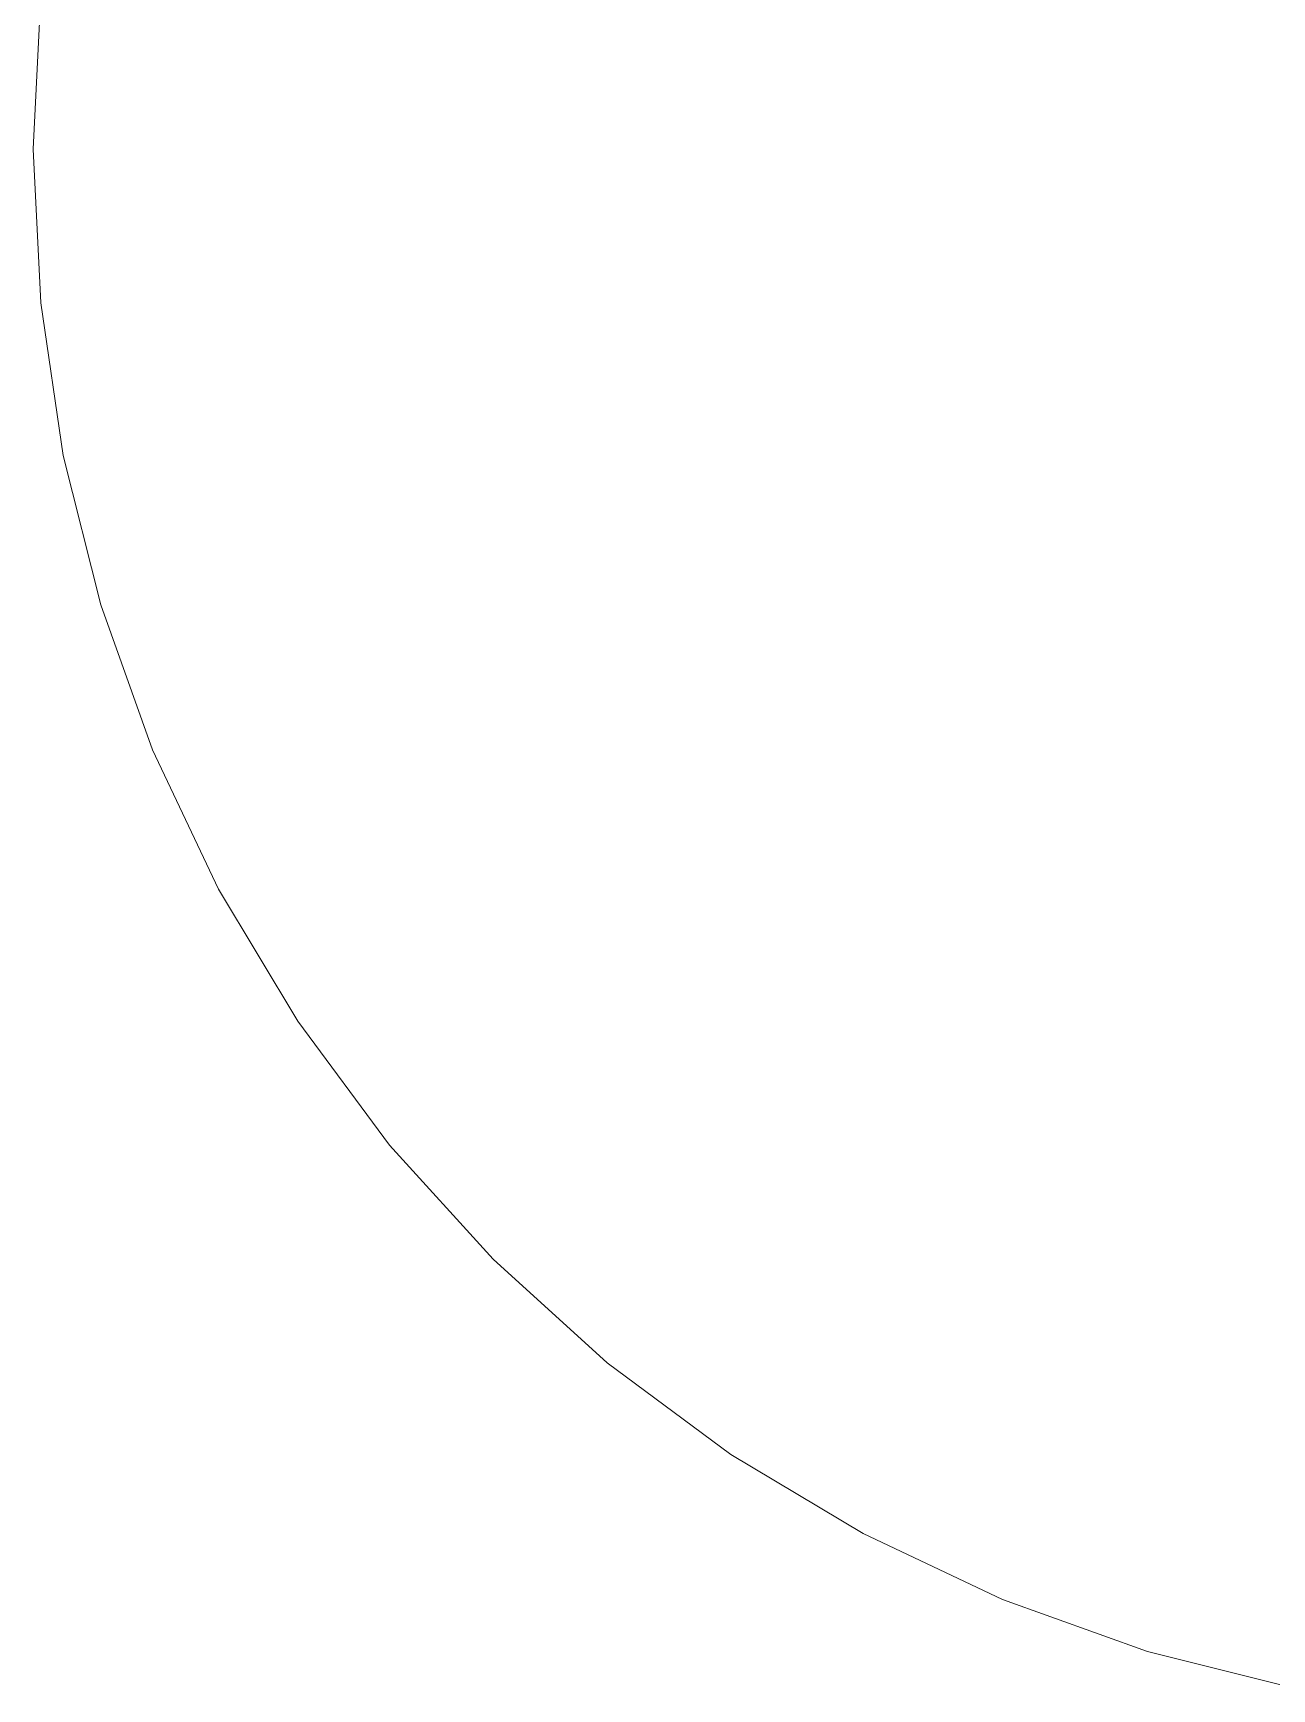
# Model space of a CAD drawing. Header units: centimetres. Extents: x -214 to 137, y -175 to 4.
# Drawn here: x -49.086 to -48.514, y -93.306 to -92.542 of the extents above; entities that cross this region are included whole.
import ezdxf

# ---------------------------------------------------------------- set-up
doc = ezdxf.new("R2010")
doc.units = ezdxf.units.CM
doc.header["$MEASUREMENT"] = 0
doc.layers.add('layer 1', color=7, linetype='Continuous')

msp = doc.modelspace()

# ---------------------------------------------------------------- linework, layer by layer
at = {"layer": 'layer 1', "color": 1, "lineweight": 9}
for points in [[(-49.0829, -92.5241), (-49.0829, -92.5241), (-49.08639, -92.59518), (-49.08639, -92.59518)], [(-49.0829, -92.5241), (-49.0829, -92.5241), (-49.08639, -92.59518), (-49.08639, -92.59518)], [(-49.0829, -92.5241), (-49.0829, -92.5241), (-49.08639, -92.59518), (-49.08639, -92.59518)], [(-49.0829, -92.5241), (-49.0829, -92.5241), (-49.08639, -92.59518), (-49.08639, -92.59518)], [(-49.0829, -92.5241), (-49.0829, -92.5241), (-49.08639, -92.59518), (-49.08639, -92.59518)], [(-49.0829, -92.5241), (-49.0829, -92.5241), (-49.08639, -92.59518), (-49.08639, -92.59518)], [(-49.0829, -92.5241), (-49.0829, -92.5241), (-49.08639, -92.59518), (-49.08639, -92.59518)], [(-49.0829, -92.5241), (-49.0829, -92.5241), (-49.08639, -92.59518), (-49.08639, -92.59518)], [(-49.0829, -92.5241), (-49.0829, -92.5241), (-49.08639, -92.59518), (-49.08639, -92.59518)], [(-49.0829, -92.5241), (-49.0829, -92.5241), (-49.08639, -92.59518), (-49.08639, -92.59518)], [(-49.0829, -92.5241), (-49.0829, -92.5241), (-49.08639, -92.59518), (-49.08639, -92.59518)], [(-49.0829, -92.5241), (-49.0829, -92.5241), (-49.08639, -92.59518), (-49.08639, -92.59518)], [(-49.0829, -92.5241), (-49.0829, -92.5241), (-49.08639, -92.59518), (-49.08639, -92.59518)], [(-49.0829, -92.5241), (-49.0829, -92.5241), (-49.08639, -92.59518), (-49.08639, -92.59518)], [(-49.0829, -92.5241), (-49.0829, -92.5241), (-49.08639, -92.59518), (-49.08639, -92.59518)], [(-49.0829, -92.5241), (-49.0829, -92.5241), (-49.08639, -92.59518), (-49.08639, -92.59518)], [(-49.0829, -92.5241), (-49.0829, -92.5241), (-49.08639, -92.59518), (-49.08639, -92.59518)], [(-49.0829, -92.5241), (-49.0829, -92.5241), (-49.08639, -92.59518), (-49.08639, -92.59518)], [(-49.0829, -92.5241), (-49.0829, -92.5241), (-49.08639, -92.59518), (-49.08639, -92.59518)], [(-49.0829, -92.5241), (-49.0829, -92.5241), (-49.08639, -92.59518), (-49.08639, -92.59518)], [(-49.0829, -92.5241), (-49.0829, -92.5241), (-49.08639, -92.59518), (-49.08639, -92.59518)], [(-49.0829, -92.5241), (-49.0829, -92.5241), (-49.08639, -92.59518), (-49.08639, -92.59518)], [(-49.0829, -92.5241), (-49.0829, -92.5241), (-49.08639, -92.59518), (-49.08639, -92.59518)], [(-49.0829, -92.5241), (-49.0829, -92.5241), (-49.08639, -92.59518), (-49.08639, -92.59518)], [(-49.0829, -92.5241), (-49.0829, -92.5241), (-49.08639, -92.59518), (-49.08639, -92.59518)], [(-49.08639, -92.59518), (-49.08639, -92.59518), (-49.0829, -92.66625), (-49.0829, -92.66625)], [(-49.08639, -92.59518), (-49.08639, -92.59518), (-49.0829, -92.66625), (-49.0829, -92.66625)], [(-49.08639, -92.59518), (-49.08639, -92.59518), (-49.0829, -92.66625), (-49.0829, -92.66625)], [(-49.08639, -92.59518), (-49.08639, -92.59518), (-49.0829, -92.66625), (-49.0829, -92.66625)], [(-49.08639, -92.59518), (-49.08639, -92.59518), (-49.0829, -92.66625), (-49.0829, -92.66625)], [(-49.08639, -92.59518), (-49.08639, -92.59518), (-49.0829, -92.66625), (-49.0829, -92.66625)], [(-49.08639, -92.59518), (-49.08639, -92.59518), (-49.0829, -92.66625), (-49.0829, -92.66625)], [(-49.08639, -92.59518), (-49.08639, -92.59518), (-49.0829, -92.66625), (-49.0829, -92.66625)], [(-49.08639, -92.59518), (-49.08639, -92.59518), (-49.0829, -92.66625), (-49.0829, -92.66625)], [(-49.08639, -92.59518), (-49.08639, -92.59518), (-49.0829, -92.66625), (-49.0829, -92.66625)], [(-49.08639, -92.59518), (-49.08639, -92.59518), (-49.0829, -92.66625), (-49.0829, -92.66625)], [(-49.08639, -92.59518), (-49.08639, -92.59518), (-49.0829, -92.66625), (-49.0829, -92.66625)], [(-49.08639, -92.59518), (-49.08639, -92.59518), (-49.0829, -92.66625), (-49.0829, -92.66625)], [(-49.08639, -92.59518), (-49.08639, -92.59518), (-49.0829, -92.66625), (-49.0829, -92.66625)], [(-49.08639, -92.59518), (-49.08639, -92.59518), (-49.0829, -92.66625), (-49.0829, -92.66625)], [(-49.08639, -92.59518), (-49.08639, -92.59518), (-49.0829, -92.66625), (-49.0829, -92.66625)], [(-49.08639, -92.59518), (-49.08639, -92.59518), (-49.0829, -92.66625), (-49.0829, -92.66625)], [(-49.08639, -92.59518), (-49.08639, -92.59518), (-49.0829, -92.66625), (-49.0829, -92.66625)], [(-49.08639, -92.59518), (-49.08639, -92.59518), (-49.0829, -92.66625), (-49.0829, -92.66625)], [(-49.08639, -92.59518), (-49.08639, -92.59518), (-49.0829, -92.66625), (-49.0829, -92.66625)], [(-49.08639, -92.59518), (-49.08639, -92.59518), (-49.0829, -92.66625), (-49.0829, -92.66625)], [(-49.08639, -92.59518), (-49.08639, -92.59518), (-49.0829, -92.66625), (-49.0829, -92.66625)], [(-49.08639, -92.59518), (-49.08639, -92.59518), (-49.0829, -92.66625), (-49.0829, -92.66625)], [(-49.08639, -92.59518), (-49.08639, -92.59518), (-49.0829, -92.66625), (-49.0829, -92.66625)], [(-49.08639, -92.59518), (-49.08639, -92.59518), (-49.0829, -92.66625), (-49.0829, -92.66625)], [(-49.0829, -92.66625), (-49.0829, -92.66625), (-49.07245, -92.73665), (-49.07245, -92.73665)], [(-49.0829, -92.66625), (-49.0829, -92.66625), (-49.07245, -92.73665), (-49.07245, -92.73665)], [(-49.0829, -92.66625), (-49.0829, -92.66625), (-49.07245, -92.73665), (-49.07245, -92.73665)], [(-49.0829, -92.66625), (-49.0829, -92.66625), (-49.07245, -92.73665), (-49.07245, -92.73665)], [(-49.0829, -92.66625), (-49.0829, -92.66625), (-49.07245, -92.73665), (-49.07245, -92.73665)], [(-49.0829, -92.66625), (-49.0829, -92.66625), (-49.07245, -92.73665), (-49.07245, -92.73665)], [(-49.0829, -92.66625), (-49.0829, -92.66625), (-49.07245, -92.73665), (-49.07245, -92.73665)], [(-49.0829, -92.66625), (-49.0829, -92.66625), (-49.07245, -92.73665), (-49.07245, -92.73665)], [(-49.0829, -92.66625), (-49.0829, -92.66625), (-49.07245, -92.73665), (-49.07245, -92.73665)], [(-49.0829, -92.66625), (-49.0829, -92.66625), (-49.07245, -92.73665), (-49.07245, -92.73665)], [(-49.0829, -92.66625), (-49.0829, -92.66625), (-49.07245, -92.73665), (-49.07245, -92.73665)], [(-49.0829, -92.66625), (-49.0829, -92.66625), (-49.07245, -92.73665), (-49.07245, -92.73665)], [(-49.0829, -92.66625), (-49.0829, -92.66625), (-49.07245, -92.73665), (-49.07245, -92.73665)], [(-49.0829, -92.66625), (-49.0829, -92.66625), (-49.07245, -92.73665), (-49.07245, -92.73665)], [(-49.0829, -92.66625), (-49.0829, -92.66625), (-49.07245, -92.73665), (-49.07245, -92.73665)], [(-49.0829, -92.66625), (-49.0829, -92.66625), (-49.07245, -92.73665), (-49.07245, -92.73665)], [(-49.0829, -92.66625), (-49.0829, -92.66625), (-49.07245, -92.73665), (-49.07245, -92.73665)], [(-49.0829, -92.66625), (-49.0829, -92.66625), (-49.07245, -92.73665), (-49.07245, -92.73665)], [(-49.0829, -92.66625), (-49.0829, -92.66625), (-49.07245, -92.73665), (-49.07245, -92.73665)], [(-49.0829, -92.66625), (-49.0829, -92.66625), (-49.07245, -92.73665), (-49.07245, -92.73665)], [(-49.0829, -92.66625), (-49.0829, -92.66625), (-49.07245, -92.73665), (-49.07245, -92.73665)], [(-49.0829, -92.66625), (-49.0829, -92.66625), (-49.07245, -92.73665), (-49.07245, -92.73665)], [(-49.0829, -92.66625), (-49.0829, -92.66625), (-49.07245, -92.73665), (-49.07245, -92.73665)], [(-49.0829, -92.66625), (-49.0829, -92.66625), (-49.07245, -92.73665), (-49.07245, -92.73665)], [(-49.0829, -92.66625), (-49.0829, -92.66625), (-49.07245, -92.73665), (-49.07245, -92.73665)], [(-49.07245, -92.73665), (-49.07245, -92.73665), (-49.05516, -92.80567), (-49.05516, -92.80567)], [(-49.07245, -92.73665), (-49.07245, -92.73665), (-49.05516, -92.80567), (-49.05516, -92.80567)], [(-49.07245, -92.73665), (-49.07245, -92.73665), (-49.05516, -92.80567), (-49.05516, -92.80567)], [(-49.07245, -92.73665), (-49.07245, -92.73665), (-49.05516, -92.80567), (-49.05516, -92.80567)], [(-49.07245, -92.73665), (-49.07245, -92.73665), (-49.05516, -92.80567), (-49.05516, -92.80567)], [(-49.07245, -92.73665), (-49.07245, -92.73665), (-49.05516, -92.80567), (-49.05516, -92.80567)], [(-49.07245, -92.73665), (-49.07245, -92.73665), (-49.05516, -92.80567), (-49.05516, -92.80567)], [(-49.07245, -92.73665), (-49.07245, -92.73665), (-49.05516, -92.80567), (-49.05516, -92.80567)], [(-49.07245, -92.73665), (-49.07245, -92.73665), (-49.05516, -92.80567), (-49.05516, -92.80567)], [(-49.07245, -92.73665), (-49.07245, -92.73665), (-49.05516, -92.80567), (-49.05516, -92.80567)], [(-49.07245, -92.73665), (-49.07245, -92.73665), (-49.05516, -92.80567), (-49.05516, -92.80567)], [(-49.07245, -92.73665), (-49.07245, -92.73665), (-49.05516, -92.80567), (-49.05516, -92.80567)], [(-49.07245, -92.73665), (-49.07245, -92.73665), (-49.05516, -92.80567), (-49.05516, -92.80567)], [(-49.07245, -92.73665), (-49.07245, -92.73665), (-49.05516, -92.80567), (-49.05516, -92.80567)], [(-49.07245, -92.73665), (-49.07245, -92.73665), (-49.05516, -92.80567), (-49.05516, -92.80567)], [(-49.07245, -92.73665), (-49.07245, -92.73665), (-49.05516, -92.80567), (-49.05516, -92.80567)], [(-49.07245, -92.73665), (-49.07245, -92.73665), (-49.05516, -92.80567), (-49.05516, -92.80567)], [(-49.07245, -92.73665), (-49.07245, -92.73665), (-49.05516, -92.80567), (-49.05516, -92.80567)], [(-49.07245, -92.73665), (-49.07245, -92.73665), (-49.05516, -92.80567), (-49.05516, -92.80567)], [(-49.07245, -92.73665), (-49.07245, -92.73665), (-49.05516, -92.80567), (-49.05516, -92.80567)], [(-49.07245, -92.73665), (-49.07245, -92.73665), (-49.05516, -92.80567), (-49.05516, -92.80567)], [(-49.07245, -92.73665), (-49.07245, -92.73665), (-49.05516, -92.80567), (-49.05516, -92.80567)], [(-49.07245, -92.73665), (-49.07245, -92.73665), (-49.05516, -92.80567), (-49.05516, -92.80567)], [(-49.07245, -92.73665), (-49.07245, -92.73665), (-49.05516, -92.80567), (-49.05516, -92.80567)], [(-49.07245, -92.73665), (-49.07245, -92.73665), (-49.05516, -92.80567), (-49.05516, -92.80567)], [(-49.05516, -92.80567), (-49.05516, -92.80567), (-49.03119, -92.87268), (-49.03119, -92.87268)], [(-49.05516, -92.80567), (-49.05516, -92.80567), (-49.03119, -92.87268), (-49.03119, -92.87268)], [(-49.05516, -92.80567), (-49.05516, -92.80567), (-49.03119, -92.87268), (-49.03119, -92.87268)], [(-49.05516, -92.80567), (-49.05516, -92.80567), (-49.03119, -92.87268), (-49.03119, -92.87268)], [(-49.05516, -92.80567), (-49.05516, -92.80567), (-49.03119, -92.87268), (-49.03119, -92.87268)], [(-49.05516, -92.80567), (-49.05516, -92.80567), (-49.03119, -92.87268), (-49.03119, -92.87268)], [(-49.05516, -92.80567), (-49.05516, -92.80567), (-49.03119, -92.87268), (-49.03119, -92.87268)], [(-49.05516, -92.80567), (-49.05516, -92.80567), (-49.03119, -92.87268), (-49.03119, -92.87268)], [(-49.05516, -92.80567), (-49.05516, -92.80567), (-49.03119, -92.87268), (-49.03119, -92.87268)], [(-49.05516, -92.80567), (-49.05516, -92.80567), (-49.03119, -92.87268), (-49.03119, -92.87268)], [(-49.05516, -92.80567), (-49.05516, -92.80567), (-49.03119, -92.87268), (-49.03119, -92.87268)], [(-49.05516, -92.80567), (-49.05516, -92.80567), (-49.03119, -92.87268), (-49.03119, -92.87268)], [(-49.05516, -92.80567), (-49.05516, -92.80567), (-49.03119, -92.87268), (-49.03119, -92.87268)], [(-49.05516, -92.80567), (-49.05516, -92.80567), (-49.03119, -92.87268), (-49.03119, -92.87268)], [(-49.05516, -92.80567), (-49.05516, -92.80567), (-49.03119, -92.87268), (-49.03119, -92.87268)], [(-49.05516, -92.80567), (-49.05516, -92.80567), (-49.03119, -92.87268), (-49.03119, -92.87268)], [(-49.05516, -92.80567), (-49.05516, -92.80567), (-49.03119, -92.87268), (-49.03119, -92.87268)], [(-49.05516, -92.80567), (-49.05516, -92.80567), (-49.03119, -92.87268), (-49.03119, -92.87268)], [(-49.05516, -92.80567), (-49.05516, -92.80567), (-49.03119, -92.87268), (-49.03119, -92.87268)], [(-49.05516, -92.80567), (-49.05516, -92.80567), (-49.03119, -92.87268), (-49.03119, -92.87268)], [(-49.05516, -92.80567), (-49.05516, -92.80567), (-49.03119, -92.87268), (-49.03119, -92.87268)], [(-49.05516, -92.80567), (-49.05516, -92.80567), (-49.03119, -92.87268), (-49.03119, -92.87268)], [(-49.05516, -92.80567), (-49.05516, -92.80567), (-49.03119, -92.87268), (-49.03119, -92.87268)], [(-49.05516, -92.80567), (-49.05516, -92.80567), (-49.03119, -92.87268), (-49.03119, -92.87268)], [(-49.05516, -92.80567), (-49.05516, -92.80567), (-49.03119, -92.87268), (-49.03119, -92.87268)], [(-49.03119, -92.87268), (-49.03119, -92.87268), (-49.00076, -92.93701), (-49.00076, -92.93701)], [(-49.03119, -92.87268), (-49.03119, -92.87268), (-49.00076, -92.93701), (-49.00076, -92.93701)], [(-49.03119, -92.87268), (-49.03119, -92.87268), (-49.00076, -92.93701), (-49.00076, -92.93701)], [(-49.03119, -92.87268), (-49.03119, -92.87268), (-49.00076, -92.93701), (-49.00076, -92.93701)], [(-49.03119, -92.87268), (-49.03119, -92.87268), (-49.00076, -92.93701), (-49.00076, -92.93701)], [(-49.03119, -92.87268), (-49.03119, -92.87268), (-49.00076, -92.93701), (-49.00076, -92.93701)], [(-49.03119, -92.87268), (-49.03119, -92.87268), (-49.00076, -92.93701), (-49.00076, -92.93701)], [(-49.03119, -92.87268), (-49.03119, -92.87268), (-49.00076, -92.93701), (-49.00076, -92.93701)], [(-49.03119, -92.87268), (-49.03119, -92.87268), (-49.00076, -92.93701), (-49.00076, -92.93701)], [(-49.03119, -92.87268), (-49.03119, -92.87268), (-49.00076, -92.93701), (-49.00076, -92.93701)], [(-49.03119, -92.87268), (-49.03119, -92.87268), (-49.00076, -92.93701), (-49.00076, -92.93701)], [(-49.03119, -92.87268), (-49.03119, -92.87268), (-49.00076, -92.93701), (-49.00076, -92.93701)], [(-49.03119, -92.87268), (-49.03119, -92.87268), (-49.00076, -92.93701), (-49.00076, -92.93701)], [(-49.03119, -92.87268), (-49.03119, -92.87268), (-49.00076, -92.93701), (-49.00076, -92.93701)], [(-49.03119, -92.87268), (-49.03119, -92.87268), (-49.00076, -92.93701), (-49.00076, -92.93701)], [(-49.03119, -92.87268), (-49.03119, -92.87268), (-49.00076, -92.93701), (-49.00076, -92.93701)], [(-49.03119, -92.87268), (-49.03119, -92.87268), (-49.00076, -92.93701), (-49.00076, -92.93701)], [(-49.03119, -92.87268), (-49.03119, -92.87268), (-49.00076, -92.93701), (-49.00076, -92.93701)], [(-49.03119, -92.87268), (-49.03119, -92.87268), (-49.00076, -92.93701), (-49.00076, -92.93701)], [(-49.03119, -92.87268), (-49.03119, -92.87268), (-49.00076, -92.93701), (-49.00076, -92.93701)], [(-49.03119, -92.87268), (-49.03119, -92.87268), (-49.00076, -92.93701), (-49.00076, -92.93701)], [(-49.03119, -92.87268), (-49.03119, -92.87268), (-49.00076, -92.93701), (-49.00076, -92.93701)], [(-49.03119, -92.87268), (-49.03119, -92.87268), (-49.00076, -92.93701), (-49.00076, -92.93701)], [(-49.03119, -92.87268), (-49.03119, -92.87268), (-49.00076, -92.93701), (-49.00076, -92.93701)], [(-49.03119, -92.87268), (-49.03119, -92.87268), (-49.00076, -92.93701), (-49.00076, -92.93701)], [(-49.00076, -92.93701), (-49.00076, -92.93701), (-48.96418, -92.99804), (-48.96418, -92.99804)], [(-49.00076, -92.93701), (-49.00076, -92.93701), (-48.96418, -92.99804), (-48.96418, -92.99804)], [(-49.00076, -92.93701), (-49.00076, -92.93701), (-48.96418, -92.99804), (-48.96418, -92.99804)], [(-49.00076, -92.93701), (-49.00076, -92.93701), (-48.96418, -92.99804), (-48.96418, -92.99804)], [(-49.00076, -92.93701), (-49.00076, -92.93701), (-48.96418, -92.99804), (-48.96418, -92.99804)], [(-49.00076, -92.93701), (-49.00076, -92.93701), (-48.96418, -92.99804), (-48.96418, -92.99804)], [(-49.00076, -92.93701), (-49.00076, -92.93701), (-48.96418, -92.99804), (-48.96418, -92.99804)], [(-49.00076, -92.93701), (-49.00076, -92.93701), (-48.96418, -92.99804), (-48.96418, -92.99804)], [(-49.00076, -92.93701), (-49.00076, -92.93701), (-48.96418, -92.99804), (-48.96418, -92.99804)], [(-49.00076, -92.93701), (-49.00076, -92.93701), (-48.96418, -92.99804), (-48.96418, -92.99804)], [(-49.00076, -92.93701), (-49.00076, -92.93701), (-48.96418, -92.99804), (-48.96418, -92.99804)], [(-49.00076, -92.93701), (-49.00076, -92.93701), (-48.96418, -92.99804), (-48.96418, -92.99804)], [(-49.00076, -92.93701), (-49.00076, -92.93701), (-48.96418, -92.99804), (-48.96418, -92.99804)], [(-49.00076, -92.93701), (-49.00076, -92.93701), (-48.96418, -92.99804), (-48.96418, -92.99804)], [(-49.00076, -92.93701), (-49.00076, -92.93701), (-48.96418, -92.99804), (-48.96418, -92.99804)], [(-49.00076, -92.93701), (-49.00076, -92.93701), (-48.96418, -92.99804), (-48.96418, -92.99804)], [(-49.00076, -92.93701), (-49.00076, -92.93701), (-48.96418, -92.99804), (-48.96418, -92.99804)], [(-49.00076, -92.93701), (-49.00076, -92.93701), (-48.96418, -92.99804), (-48.96418, -92.99804)], [(-49.00076, -92.93701), (-49.00076, -92.93701), (-48.96418, -92.99804), (-48.96418, -92.99804)], [(-49.00076, -92.93701), (-49.00076, -92.93701), (-48.96418, -92.99804), (-48.96418, -92.99804)], [(-49.00076, -92.93701), (-49.00076, -92.93701), (-48.96418, -92.99804), (-48.96418, -92.99804)], [(-49.00076, -92.93701), (-49.00076, -92.93701), (-48.96418, -92.99804), (-48.96418, -92.99804)], [(-49.00076, -92.93701), (-49.00076, -92.93701), (-48.96418, -92.99804), (-48.96418, -92.99804)], [(-49.00076, -92.93701), (-49.00076, -92.93701), (-48.96418, -92.99804), (-48.96418, -92.99804)], [(-49.00076, -92.93701), (-49.00076, -92.93701), (-48.96418, -92.99804), (-48.96418, -92.99804)], [(-48.96418, -92.99804), (-48.96418, -92.99804), (-48.92179, -93.0552), (-48.92179, -93.0552)], [(-48.96418, -92.99804), (-48.96418, -92.99804), (-48.92179, -93.0552), (-48.92179, -93.0552)], [(-48.96418, -92.99804), (-48.96418, -92.99804), (-48.92179, -93.0552), (-48.92179, -93.0552)], [(-48.96418, -92.99804), (-48.96418, -92.99804), (-48.92179, -93.0552), (-48.92179, -93.0552)], [(-48.96418, -92.99804), (-48.96418, -92.99804), (-48.92179, -93.0552), (-48.92179, -93.0552)], [(-48.96418, -92.99804), (-48.96418, -92.99804), (-48.92179, -93.0552), (-48.92179, -93.0552)], [(-48.96418, -92.99804), (-48.96418, -92.99804), (-48.92179, -93.0552), (-48.92179, -93.0552)], [(-48.96418, -92.99804), (-48.96418, -92.99804), (-48.92179, -93.0552), (-48.92179, -93.0552)], [(-48.96418, -92.99804), (-48.96418, -92.99804), (-48.92179, -93.0552), (-48.92179, -93.0552)], [(-48.96418, -92.99804), (-48.96418, -92.99804), (-48.92179, -93.0552), (-48.92179, -93.0552)], [(-48.96418, -92.99804), (-48.96418, -92.99804), (-48.92179, -93.0552), (-48.92179, -93.0552)], [(-48.96418, -92.99804), (-48.96418, -92.99804), (-48.92179, -93.0552), (-48.92179, -93.0552)], [(-48.96418, -92.99804), (-48.96418, -92.99804), (-48.92179, -93.0552), (-48.92179, -93.0552)], [(-48.96418, -92.99804), (-48.96418, -92.99804), (-48.92179, -93.0552), (-48.92179, -93.0552)], [(-48.96418, -92.99804), (-48.96418, -92.99804), (-48.92179, -93.0552), (-48.92179, -93.0552)], [(-48.96418, -92.99804), (-48.96418, -92.99804), (-48.92179, -93.0552), (-48.92179, -93.0552)], [(-48.96418, -92.99804), (-48.96418, -92.99804), (-48.92179, -93.0552), (-48.92179, -93.0552)], [(-48.96418, -92.99804), (-48.96418, -92.99804), (-48.92179, -93.0552), (-48.92179, -93.0552)], [(-48.96418, -92.99804), (-48.96418, -92.99804), (-48.92179, -93.0552), (-48.92179, -93.0552)], [(-48.96418, -92.99804), (-48.96418, -92.99804), (-48.92179, -93.0552), (-48.92179, -93.0552)], [(-48.96418, -92.99804), (-48.96418, -92.99804), (-48.92179, -93.0552), (-48.92179, -93.0552)], [(-48.96418, -92.99804), (-48.96418, -92.99804), (-48.92179, -93.0552), (-48.92179, -93.0552)], [(-48.96418, -92.99804), (-48.96418, -92.99804), (-48.92179, -93.0552), (-48.92179, -93.0552)], [(-48.96418, -92.99804), (-48.96418, -92.99804), (-48.92179, -93.0552), (-48.92179, -93.0552)], [(-48.96418, -92.99804), (-48.96418, -92.99804), (-48.92179, -93.0552), (-48.92179, -93.0552)], [(-48.92179, -93.0552), (-48.92179, -93.0552), (-48.874, -93.10793), (-48.874, -93.10793)], [(-48.92179, -93.0552), (-48.92179, -93.0552), (-48.874, -93.10793), (-48.874, -93.10793)], [(-48.92179, -93.0552), (-48.92179, -93.0552), (-48.874, -93.10793), (-48.874, -93.10793)], [(-48.92179, -93.0552), (-48.92179, -93.0552), (-48.874, -93.10793), (-48.874, -93.10793)], [(-48.92179, -93.0552), (-48.92179, -93.0552), (-48.874, -93.10793), (-48.874, -93.10793)], [(-48.92179, -93.0552), (-48.92179, -93.0552), (-48.874, -93.10793), (-48.874, -93.10793)], [(-48.92179, -93.0552), (-48.92179, -93.0552), (-48.874, -93.10793), (-48.874, -93.10793)], [(-48.92179, -93.0552), (-48.92179, -93.0552), (-48.874, -93.10793), (-48.874, -93.10793)], [(-48.92179, -93.0552), (-48.92179, -93.0552), (-48.874, -93.10793), (-48.874, -93.10793)], [(-48.92179, -93.0552), (-48.92179, -93.0552), (-48.874, -93.10793), (-48.874, -93.10793)], [(-48.92179, -93.0552), (-48.92179, -93.0552), (-48.874, -93.10793), (-48.874, -93.10793)], [(-48.92179, -93.0552), (-48.92179, -93.0552), (-48.874, -93.10793), (-48.874, -93.10793)], [(-48.92179, -93.0552), (-48.92179, -93.0552), (-48.874, -93.10793), (-48.874, -93.10793)], [(-48.92179, -93.0552), (-48.92179, -93.0552), (-48.874, -93.10793), (-48.874, -93.10793)], [(-48.92179, -93.0552), (-48.92179, -93.0552), (-48.874, -93.10793), (-48.874, -93.10793)], [(-48.92179, -93.0552), (-48.92179, -93.0552), (-48.874, -93.10793), (-48.874, -93.10793)], [(-48.92179, -93.0552), (-48.92179, -93.0552), (-48.874, -93.10793), (-48.874, -93.10793)], [(-48.92179, -93.0552), (-48.92179, -93.0552), (-48.874, -93.10793), (-48.874, -93.10793)], [(-48.92179, -93.0552), (-48.92179, -93.0552), (-48.874, -93.10793), (-48.874, -93.10793)], [(-48.92179, -93.0552), (-48.92179, -93.0552), (-48.874, -93.10793), (-48.874, -93.10793)], [(-48.92179, -93.0552), (-48.92179, -93.0552), (-48.874, -93.10793), (-48.874, -93.10793)], [(-48.92179, -93.0552), (-48.92179, -93.0552), (-48.874, -93.10793), (-48.874, -93.10793)], [(-48.92179, -93.0552), (-48.92179, -93.0552), (-48.874, -93.10793), (-48.874, -93.10793)], [(-48.92179, -93.0552), (-48.92179, -93.0552), (-48.874, -93.10793), (-48.874, -93.10793)], [(-48.92179, -93.0552), (-48.92179, -93.0552), (-48.874, -93.10793), (-48.874, -93.10793)], [(-48.874, -93.10793), (-48.874, -93.10793), (-48.82127, -93.15572), (-48.82127, -93.15572)], [(-48.874, -93.10793), (-48.874, -93.10793), (-48.82127, -93.15572), (-48.82127, -93.15572)], [(-48.874, -93.10793), (-48.874, -93.10793), (-48.82127, -93.15572), (-48.82127, -93.15572)], [(-48.874, -93.10793), (-48.874, -93.10793), (-48.82127, -93.15572), (-48.82127, -93.15572)], [(-48.874, -93.10793), (-48.874, -93.10793), (-48.82127, -93.15572), (-48.82127, -93.15572)], [(-48.874, -93.10793), (-48.874, -93.10793), (-48.82127, -93.15572), (-48.82127, -93.15572)], [(-48.874, -93.10793), (-48.874, -93.10793), (-48.82127, -93.15572), (-48.82127, -93.15572)], [(-48.874, -93.10793), (-48.874, -93.10793), (-48.82127, -93.15572), (-48.82127, -93.15572)], [(-48.874, -93.10793), (-48.874, -93.10793), (-48.82127, -93.15572), (-48.82127, -93.15572)], [(-48.874, -93.10793), (-48.874, -93.10793), (-48.82127, -93.15572), (-48.82127, -93.15572)], [(-48.874, -93.10793), (-48.874, -93.10793), (-48.82127, -93.15572), (-48.82127, -93.15572)], [(-48.874, -93.10793), (-48.874, -93.10793), (-48.82127, -93.15572), (-48.82127, -93.15572)], [(-48.874, -93.10793), (-48.874, -93.10793), (-48.82127, -93.15572), (-48.82127, -93.15572)], [(-48.874, -93.10793), (-48.874, -93.10793), (-48.82127, -93.15572), (-48.82127, -93.15572)], [(-48.874, -93.10793), (-48.874, -93.10793), (-48.82127, -93.15572), (-48.82127, -93.15572)], [(-48.874, -93.10793), (-48.874, -93.10793), (-48.82127, -93.15572), (-48.82127, -93.15572)], [(-48.874, -93.10793), (-48.874, -93.10793), (-48.82127, -93.15572), (-48.82127, -93.15572)], [(-48.874, -93.10793), (-48.874, -93.10793), (-48.82127, -93.15572), (-48.82127, -93.15572)], [(-48.874, -93.10793), (-48.874, -93.10793), (-48.82127, -93.15572), (-48.82127, -93.15572)], [(-48.874, -93.10793), (-48.874, -93.10793), (-48.82127, -93.15572), (-48.82127, -93.15572)], [(-48.874, -93.10793), (-48.874, -93.10793), (-48.82127, -93.15572), (-48.82127, -93.15572)], [(-48.874, -93.10793), (-48.874, -93.10793), (-48.82127, -93.15572), (-48.82127, -93.15572)], [(-48.874, -93.10793), (-48.874, -93.10793), (-48.82127, -93.15572), (-48.82127, -93.15572)], [(-48.874, -93.10793), (-48.874, -93.10793), (-48.82127, -93.15572), (-48.82127, -93.15572)], [(-48.874, -93.10793), (-48.874, -93.10793), (-48.82127, -93.15572), (-48.82127, -93.15572)], [(-48.82127, -93.15572), (-48.82127, -93.15572), (-48.76411, -93.19811), (-48.76411, -93.19811)], [(-48.82127, -93.15572), (-48.82127, -93.15572), (-48.76411, -93.19811), (-48.76411, -93.19811)], [(-48.82127, -93.15572), (-48.82127, -93.15572), (-48.76411, -93.19811), (-48.76411, -93.19811)], [(-48.82127, -93.15572), (-48.82127, -93.15572), (-48.76411, -93.19811), (-48.76411, -93.19811)], [(-48.82127, -93.15572), (-48.82127, -93.15572), (-48.76411, -93.19811), (-48.76411, -93.19811)], [(-48.82127, -93.15572), (-48.82127, -93.15572), (-48.76411, -93.19811), (-48.76411, -93.19811)], [(-48.82127, -93.15572), (-48.82127, -93.15572), (-48.76411, -93.19811), (-48.76411, -93.19811)], [(-48.82127, -93.15572), (-48.82127, -93.15572), (-48.76411, -93.19811), (-48.76411, -93.19811)], [(-48.82127, -93.15572), (-48.82127, -93.15572), (-48.76411, -93.19811), (-48.76411, -93.19811)], [(-48.82127, -93.15572), (-48.82127, -93.15572), (-48.76411, -93.19811), (-48.76411, -93.19811)], [(-48.82127, -93.15572), (-48.82127, -93.15572), (-48.76411, -93.19811), (-48.76411, -93.19811)], [(-48.82127, -93.15572), (-48.82127, -93.15572), (-48.76411, -93.19811), (-48.76411, -93.19811)], [(-48.82127, -93.15572), (-48.82127, -93.15572), (-48.76411, -93.19811), (-48.76411, -93.19811)], [(-48.82127, -93.15572), (-48.82127, -93.15572), (-48.76411, -93.19811), (-48.76411, -93.19811)], [(-48.82127, -93.15572), (-48.82127, -93.15572), (-48.76411, -93.19811), (-48.76411, -93.19811)], [(-48.82127, -93.15572), (-48.82127, -93.15572), (-48.76411, -93.19811), (-48.76411, -93.19811)], [(-48.82127, -93.15572), (-48.82127, -93.15572), (-48.76411, -93.19811), (-48.76411, -93.19811)], [(-48.82127, -93.15572), (-48.82127, -93.15572), (-48.76411, -93.19811), (-48.76411, -93.19811)], [(-48.82127, -93.15572), (-48.82127, -93.15572), (-48.76411, -93.19811), (-48.76411, -93.19811)], [(-48.82127, -93.15572), (-48.82127, -93.15572), (-48.76411, -93.19811), (-48.76411, -93.19811)], [(-48.82127, -93.15572), (-48.82127, -93.15572), (-48.76411, -93.19811), (-48.76411, -93.19811)], [(-48.82127, -93.15572), (-48.82127, -93.15572), (-48.76411, -93.19811), (-48.76411, -93.19811)], [(-48.82127, -93.15572), (-48.82127, -93.15572), (-48.76411, -93.19811), (-48.76411, -93.19811)], [(-48.82127, -93.15572), (-48.82127, -93.15572), (-48.76411, -93.19811), (-48.76411, -93.19811)], [(-48.82127, -93.15572), (-48.82127, -93.15572), (-48.76411, -93.19811), (-48.76411, -93.19811)], [(-48.76411, -93.19811), (-48.76411, -93.19811), (-48.70307, -93.23469), (-48.70307, -93.23469)], [(-48.76411, -93.19811), (-48.76411, -93.19811), (-48.70307, -93.23469), (-48.70307, -93.23469)], [(-48.76411, -93.19811), (-48.76411, -93.19811), (-48.70307, -93.23469), (-48.70307, -93.23469)], [(-48.76411, -93.19811), (-48.76411, -93.19811), (-48.70307, -93.23469), (-48.70307, -93.23469)], [(-48.76411, -93.19811), (-48.76411, -93.19811), (-48.70307, -93.23469), (-48.70307, -93.23469)], [(-48.76411, -93.19811), (-48.76411, -93.19811), (-48.70307, -93.23469), (-48.70307, -93.23469)], [(-48.76411, -93.19811), (-48.76411, -93.19811), (-48.70307, -93.23469), (-48.70307, -93.23469)], [(-48.76411, -93.19811), (-48.76411, -93.19811), (-48.70307, -93.23469), (-48.70307, -93.23469)], [(-48.76411, -93.19811), (-48.76411, -93.19811), (-48.70307, -93.23469), (-48.70307, -93.23469)], [(-48.76411, -93.19811), (-48.76411, -93.19811), (-48.70307, -93.23469), (-48.70307, -93.23469)], [(-48.76411, -93.19811), (-48.76411, -93.19811), (-48.70307, -93.23469), (-48.70307, -93.23469)], [(-48.76411, -93.19811), (-48.76411, -93.19811), (-48.70307, -93.23469), (-48.70307, -93.23469)], [(-48.76411, -93.19811), (-48.76411, -93.19811), (-48.70307, -93.23469), (-48.70307, -93.23469)], [(-48.76411, -93.19811), (-48.76411, -93.19811), (-48.70307, -93.23469), (-48.70307, -93.23469)], [(-48.76411, -93.19811), (-48.76411, -93.19811), (-48.70307, -93.23469), (-48.70307, -93.23469)], [(-48.76411, -93.19811), (-48.76411, -93.19811), (-48.70307, -93.23469), (-48.70307, -93.23469)], [(-48.76411, -93.19811), (-48.76411, -93.19811), (-48.70307, -93.23469), (-48.70307, -93.23469)], [(-48.76411, -93.19811), (-48.76411, -93.19811), (-48.70307, -93.23469), (-48.70307, -93.23469)], [(-48.76411, -93.19811), (-48.76411, -93.19811), (-48.70307, -93.23469), (-48.70307, -93.23469)], [(-48.76411, -93.19811), (-48.76411, -93.19811), (-48.70307, -93.23469), (-48.70307, -93.23469)], [(-48.76411, -93.19811), (-48.76411, -93.19811), (-48.70307, -93.23469), (-48.70307, -93.23469)], [(-48.76411, -93.19811), (-48.76411, -93.19811), (-48.70307, -93.23469), (-48.70307, -93.23469)], [(-48.76411, -93.19811), (-48.76411, -93.19811), (-48.70307, -93.23469), (-48.70307, -93.23469)], [(-48.76411, -93.19811), (-48.76411, -93.19811), (-48.70307, -93.23469), (-48.70307, -93.23469)], [(-48.76411, -93.19811), (-48.76411, -93.19811), (-48.70307, -93.23469), (-48.70307, -93.23469)], [(-48.70307, -93.23469), (-48.70307, -93.23469), (-48.63874, -93.26512), (-48.63874, -93.26512)], [(-48.70307, -93.23469), (-48.70307, -93.23469), (-48.63874, -93.26512), (-48.63874, -93.26512)], [(-48.70307, -93.23469), (-48.70307, -93.23469), (-48.63874, -93.26512), (-48.63874, -93.26512)], [(-48.70307, -93.23469), (-48.70307, -93.23469), (-48.63874, -93.26512), (-48.63874, -93.26512)], [(-48.70307, -93.23469), (-48.70307, -93.23469), (-48.63874, -93.26512), (-48.63874, -93.26512)], [(-48.70307, -93.23469), (-48.70307, -93.23469), (-48.63874, -93.26512), (-48.63874, -93.26512)], [(-48.70307, -93.23469), (-48.70307, -93.23469), (-48.63874, -93.26512), (-48.63874, -93.26512)], [(-48.70307, -93.23469), (-48.70307, -93.23469), (-48.63874, -93.26512), (-48.63874, -93.26512)], [(-48.70307, -93.23469), (-48.70307, -93.23469), (-48.63874, -93.26512), (-48.63874, -93.26512)], [(-48.70307, -93.23469), (-48.70307, -93.23469), (-48.63874, -93.26512), (-48.63874, -93.26512)], [(-48.70307, -93.23469), (-48.70307, -93.23469), (-48.63874, -93.26512), (-48.63874, -93.26512)], [(-48.70307, -93.23469), (-48.70307, -93.23469), (-48.63874, -93.26512), (-48.63874, -93.26512)], [(-48.70307, -93.23469), (-48.70307, -93.23469), (-48.63874, -93.26512), (-48.63874, -93.26512)], [(-48.70307, -93.23469), (-48.70307, -93.23469), (-48.63874, -93.26512), (-48.63874, -93.26512)], [(-48.70307, -93.23469), (-48.70307, -93.23469), (-48.63874, -93.26512), (-48.63874, -93.26512)], [(-48.70307, -93.23469), (-48.70307, -93.23469), (-48.63874, -93.26512), (-48.63874, -93.26512)], [(-48.70307, -93.23469), (-48.70307, -93.23469), (-48.63874, -93.26512), (-48.63874, -93.26512)], [(-48.70307, -93.23469), (-48.70307, -93.23469), (-48.63874, -93.26512), (-48.63874, -93.26512)], [(-48.70307, -93.23469), (-48.70307, -93.23469), (-48.63874, -93.26512), (-48.63874, -93.26512)], [(-48.70307, -93.23469), (-48.70307, -93.23469), (-48.63874, -93.26512), (-48.63874, -93.26512)], [(-48.70307, -93.23469), (-48.70307, -93.23469), (-48.63874, -93.26512), (-48.63874, -93.26512)], [(-48.70307, -93.23469), (-48.70307, -93.23469), (-48.63874, -93.26512), (-48.63874, -93.26512)], [(-48.70307, -93.23469), (-48.70307, -93.23469), (-48.63874, -93.26512), (-48.63874, -93.26512)], [(-48.70307, -93.23469), (-48.70307, -93.23469), (-48.63874, -93.26512), (-48.63874, -93.26512)], [(-48.70307, -93.23469), (-48.70307, -93.23469), (-48.63874, -93.26512), (-48.63874, -93.26512)], [(-48.63874, -93.26512), (-48.63874, -93.26512), (-48.57174, -93.28909), (-48.57174, -93.28909)], [(-48.63874, -93.26512), (-48.63874, -93.26512), (-48.57174, -93.28909), (-48.57174, -93.28909)], [(-48.63874, -93.26512), (-48.63874, -93.26512), (-48.57174, -93.28909), (-48.57174, -93.28909)], [(-48.63874, -93.26512), (-48.63874, -93.26512), (-48.57174, -93.28909), (-48.57174, -93.28909)], [(-48.63874, -93.26512), (-48.63874, -93.26512), (-48.57174, -93.28909), (-48.57174, -93.28909)], [(-48.63874, -93.26512), (-48.63874, -93.26512), (-48.57174, -93.28909), (-48.57174, -93.28909)], [(-48.63874, -93.26512), (-48.63874, -93.26512), (-48.57174, -93.28909), (-48.57174, -93.28909)], [(-48.63874, -93.26512), (-48.63874, -93.26512), (-48.57174, -93.28909), (-48.57174, -93.28909)], [(-48.63874, -93.26512), (-48.63874, -93.26512), (-48.57174, -93.28909), (-48.57174, -93.28909)], [(-48.63874, -93.26512), (-48.63874, -93.26512), (-48.57174, -93.28909), (-48.57174, -93.28909)], [(-48.63874, -93.26512), (-48.63874, -93.26512), (-48.57174, -93.28909), (-48.57174, -93.28909)], [(-48.63874, -93.26512), (-48.63874, -93.26512), (-48.57174, -93.28909), (-48.57174, -93.28909)], [(-48.63874, -93.26512), (-48.63874, -93.26512), (-48.57174, -93.28909), (-48.57174, -93.28909)], [(-48.63874, -93.26512), (-48.63874, -93.26512), (-48.57174, -93.28909), (-48.57174, -93.28909)], [(-48.63874, -93.26512), (-48.63874, -93.26512), (-48.57174, -93.28909), (-48.57174, -93.28909)], [(-48.63874, -93.26512), (-48.63874, -93.26512), (-48.57174, -93.28909), (-48.57174, -93.28909)], [(-48.63874, -93.26512), (-48.63874, -93.26512), (-48.57174, -93.28909), (-48.57174, -93.28909)], [(-48.63874, -93.26512), (-48.63874, -93.26512), (-48.57174, -93.28909), (-48.57174, -93.28909)], [(-48.63874, -93.26512), (-48.63874, -93.26512), (-48.57174, -93.28909), (-48.57174, -93.28909)], [(-48.63874, -93.26512), (-48.63874, -93.26512), (-48.57174, -93.28909), (-48.57174, -93.28909)], [(-48.63874, -93.26512), (-48.63874, -93.26512), (-48.57174, -93.28909), (-48.57174, -93.28909)], [(-48.63874, -93.26512), (-48.63874, -93.26512), (-48.57174, -93.28909), (-48.57174, -93.28909)], [(-48.63874, -93.26512), (-48.63874, -93.26512), (-48.57174, -93.28909), (-48.57174, -93.28909)], [(-48.63874, -93.26512), (-48.63874, -93.26512), (-48.57174, -93.28909), (-48.57174, -93.28909)], [(-48.63874, -93.26512), (-48.63874, -93.26512), (-48.57174, -93.28909), (-48.57174, -93.28909)], [(-48.57174, -93.28909), (-48.57174, -93.28909), (-48.50271, -93.30639), (-48.50271, -93.30639)], [(-48.57174, -93.28909), (-48.57174, -93.28909), (-48.50271, -93.30639), (-48.50271, -93.30639)], [(-48.57174, -93.28909), (-48.57174, -93.28909), (-48.50271, -93.30639), (-48.50271, -93.30639)], [(-48.57174, -93.28909), (-48.57174, -93.28909), (-48.50271, -93.30639), (-48.50271, -93.30639)], [(-48.57174, -93.28909), (-48.57174, -93.28909), (-48.50271, -93.30639), (-48.50271, -93.30639)], [(-48.57174, -93.28909), (-48.57174, -93.28909), (-48.50271, -93.30639), (-48.50271, -93.30639)], [(-48.57174, -93.28909), (-48.57174, -93.28909), (-48.50271, -93.30639), (-48.50271, -93.30639)], [(-48.57174, -93.28909), (-48.57174, -93.28909), (-48.50271, -93.30639), (-48.50271, -93.30639)], [(-48.57174, -93.28909), (-48.57174, -93.28909), (-48.50271, -93.30639), (-48.50271, -93.30639)], [(-48.57174, -93.28909), (-48.57174, -93.28909), (-48.50271, -93.30639), (-48.50271, -93.30639)], [(-48.57174, -93.28909), (-48.57174, -93.28909), (-48.50271, -93.30639), (-48.50271, -93.30639)], [(-48.57174, -93.28909), (-48.57174, -93.28909), (-48.50271, -93.30639), (-48.50271, -93.30639)], [(-48.57174, -93.28909), (-48.57174, -93.28909), (-48.50271, -93.30639), (-48.50271, -93.30639)], [(-48.57174, -93.28909), (-48.57174, -93.28909), (-48.50271, -93.30639), (-48.50271, -93.30639)], [(-48.57174, -93.28909), (-48.57174, -93.28909), (-48.50271, -93.30639), (-48.50271, -93.30639)], [(-48.57174, -93.28909), (-48.57174, -93.28909), (-48.50271, -93.30639), (-48.50271, -93.30639)], [(-48.57174, -93.28909), (-48.57174, -93.28909), (-48.50271, -93.30639), (-48.50271, -93.30639)], [(-48.57174, -93.28909), (-48.57174, -93.28909), (-48.50271, -93.30639), (-48.50271, -93.30639)], [(-48.57174, -93.28909), (-48.57174, -93.28909), (-48.50271, -93.30639), (-48.50271, -93.30639)], [(-48.57174, -93.28909), (-48.57174, -93.28909), (-48.50271, -93.30639), (-48.50271, -93.30639)], [(-48.57174, -93.28909), (-48.57174, -93.28909), (-48.50271, -93.30639), (-48.50271, -93.30639)], [(-48.57174, -93.28909), (-48.57174, -93.28909), (-48.50271, -93.30639), (-48.50271, -93.30639)], [(-48.57174, -93.28909), (-48.57174, -93.28909), (-48.50271, -93.30639), (-48.50271, -93.30639)], [(-48.57174, -93.28909), (-48.57174, -93.28909), (-48.50271, -93.30639), (-48.50271, -93.30639)], [(-48.57174, -93.28909), (-48.57174, -93.28909), (-48.50271, -93.30639), (-48.50271, -93.30639)]]:
    msp.add_open_spline(points, degree=3, dxfattribs=at)

doc.saveas('drawing.dxf')
